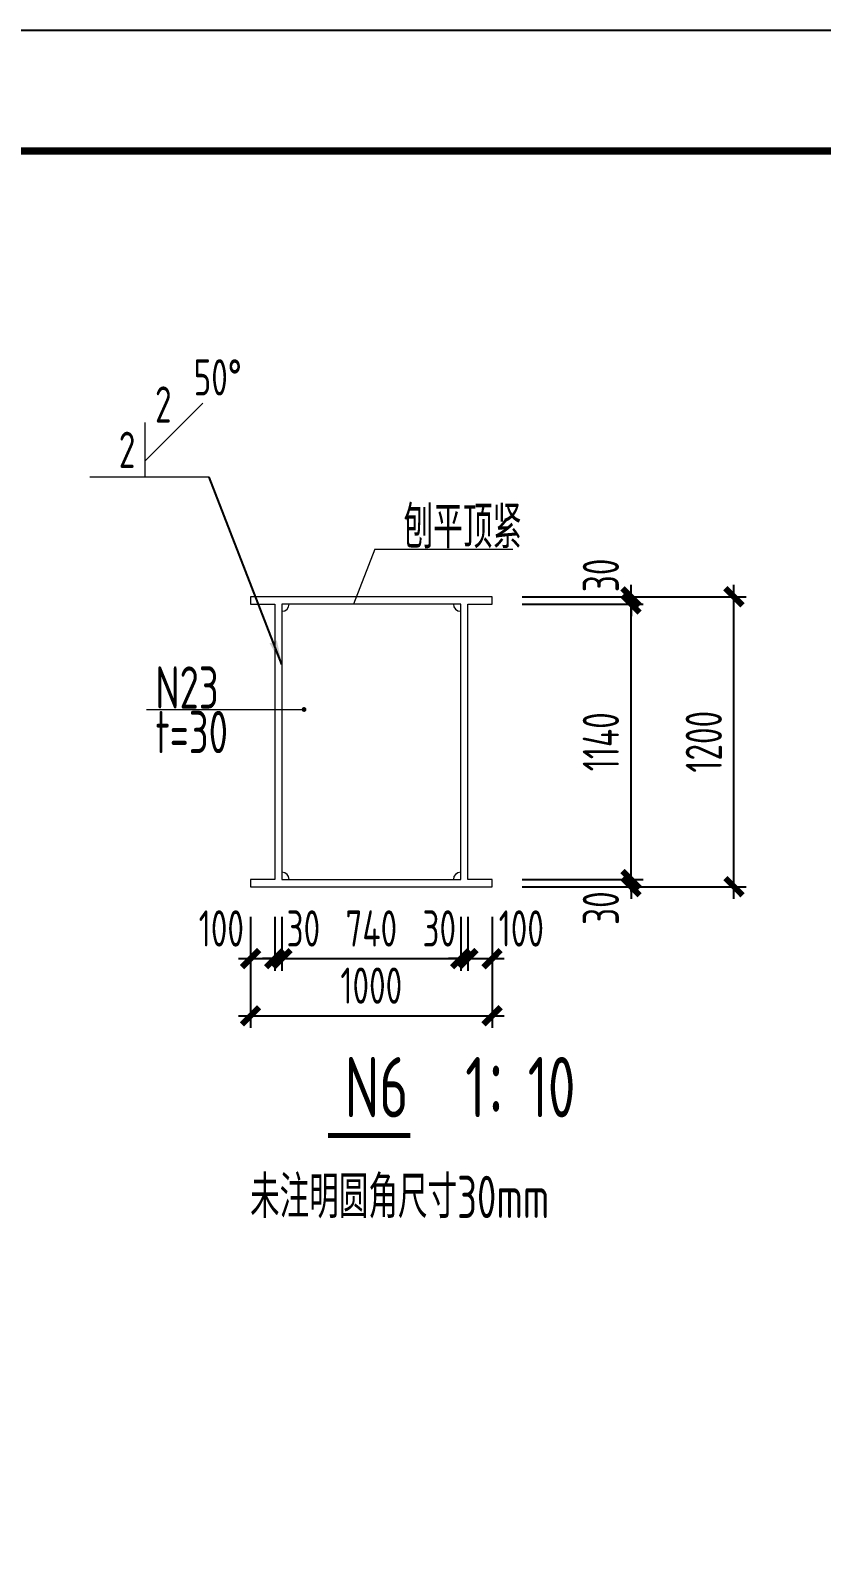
# Model space of a CAD drawing. Extents: x -2876908 to 633791, y -1383861 to 872234.
# Drawn here: x -169230 to -136454, y -1269942 to -1207416 of the extents above; entities that cross this region are included whole.
import ezdxf
from ezdxf.enums import TextEntityAlignment as Align

# ---------------------------------------------------------------- set-up
doc = ezdxf.new("R2010")
doc.units = 0
doc.header["$LTSCALE"] = 5
doc.header["$MEASUREMENT"] = 0
doc.layers.get('0').update_dxf_attribs({"linetype": 'CONTINUOUS', "lineweight": 25})
doc.layers.get('DEFPOINTS').update_dxf_attribs({"color": 35, "linetype": 'CONTINUOUS', "lineweight": 13})
for name, color, linetype, lineweight in [('1粗实线', 1, 'CONTINUOUS', 30), ('5标注', 3, 'CONTINUOUS', 15), ('6文本', 7, 'CONTINUOUS', 15), ('8轮廓线', 4, 'CONTINUOUS', 15), ('DIM', 3, 'CONTINUOUS', 0), ('HFZT', 5, 'CONTINUOUS', 15), ('REIND', 1, 'CONTINUOUS', 0), ('STXT_HF', 7, 'CONTINUOUS', 0)]:
    doc.layers.add(name, color=color, linetype=linetype, lineweight=lineweight)
doc.layers.add('M_Dim', color=3, linetype='CONTINUOUS')
doc.styles.get("Standard").update_dxf_attribs({"font": '', "width": 0.7})
doc.styles.add('TSSD_Dimension', font='tssdeng.shx', dxfattribs={"width": 0.7, "bigfont": 'hztxt.shx'})
doc.styles.add('TSSD_Label', font='tssdeng.shx', dxfattribs={"width": 0.7, "bigfont": 'hztxt.shx'})
doc.styles.add('TSSD_NORM', font='tssdeng.shx', dxfattribs={"width": 0.7, "bigfont": 'hztxt.shx'})
doc.styles.get('Standard').set_extended_font_data('SimSun')
doc.dimstyles.new('TSSD_100_100', dxfattribs={"dimtxt": 300, "dimasz": 100, "dimexe": 100, "dimexo": 250, "dimgap": 100, "dimtad": 1, "dimdec": 0, "dimzin": 0, "dimdsep": 46, "dimtxsty": 'TSSD_Dimension', "dimblk": 'ARCHTICK', "dimblk1": 'ARCHTICK', "dimblk2": 'ARCHTICK', "dimcen": 0, "dimdle": 100, "dimclrt": 7, "dimadec": 0, "dimazin": 0, "dimtfac": 1, "dimtdec": 0, "dimtix": 1, "dimtmove": 2, "dimatfit": 3, "dimfxl": 1, "dimtolj": 1, "dimtzin": 0, "dimarcsym": 0})
doc.dimstyles.new('TSSD_LEADER_STYLE_200.0', dxfattribs={"dimtxt": 0.18, "dimasz": 200, "dimexe": 0.18, "dimexo": 0.0625, "dimgap": 0.09, "dimtad": 0, "dimtih": 1, "dimtoh": 1, "dimdec": 4, "dimzin": 0, "dimdsep": 46, "dimtxsty": 'Standard', "dimcen": 0.09, "dimadec": 0, "dimazin": 0, "dimtfac": 1, "dimtdec": 4, "dimtofl": 0, "dimtmove": 0, "dimatfit": 3, "dimfxl": 1, "dimtolj": 1, "dimtzin": 0, "dimarcsym": 0})

# ---------------------------------------------------------------- blocks, each defined once
blk = doc.blocks.new('施工设计图框')
at = {"color": 7, "linetype": 'Continuous'}
blk.add_lwpolyline([(-395.5, -13.5), (-395.5, 283.5), (24.5, 283.5), (24.5, -13.5), (-395.5, -13.5)], dxfattribs=at)
at = {"layer": '1粗实线', "color": 7, "linetype": 'Continuous', "const_width": 0.6}
blk.add_lwpolyline([(-370.5, -3.5), (-370.5, 273.5), (14.5, 273.5), (14.5, -3.5), (-370.5, -3.5)], dxfattribs=at)
at = {"layer": 'HFZT', "color": 2, "style": 'TSSD_NORM', "width": 0.7}
for tag, height, p in [('比例尺', 2.5, (7.25, 17.5)), ('图号', 2.5, (-20.49, 3.5)), ('日期', 2.5, (7.25, 3.5)), ('图名', 4, (-76.24, 0.75))]:
    blk.add_attdef(tag, text='', height=height, dxfattribs=at).set_placement(p, align=Align.MIDDLE)
blk = doc.blocks.new('_ArchTick')
at = {"color": 0, "linetype": 'ByBlock', "const_width": 0.5}
blk.add_lwpolyline([(-0.71, -0.71), (0.71, 0.71)], dxfattribs=at)
blk = doc.blocks.new('*D1676')
at = {"layer": 'DEFPOINTS', "color": 0, "transparency": 16777216}
for p in [(-160107, -1242869), (-159107, -1242869), (-159107, -1245847)]:
    blk.add_point(p, dxfattribs=at)
at = {"layer": 'DIM', "color": 0, "lineweight": -2, "transparency": 16777216}
for p, q in [((-160107, -1244119), (-160107, -1246347)), ((-159107, -1244119), (-159107, -1246347)), ((-160607, -1245847), (-158607, -1245847))]:
    blk.add_line(p, q, dxfattribs=at)
at = {"layer": 'DIM', "color": 0, "lineweight": -2, "transparency": 16777216, "xscale": 500, "yscale": 500, "zscale": 500, "rotation": 180}
blk.add_blockref('_ArchTick', (-160107, -1245847), dxfattribs=at)
at = {"layer": 'DIM', "color": 0, "lineweight": -2, "transparency": 16777216, "xscale": 500, "yscale": 500, "zscale": 500}
blk.add_blockref('_ArchTick', (-159107, -1245847), dxfattribs=at)
at = {"layer": 'DIM', "color": 7, "transparency": 16777216, "insert": (-161316, -1244597), "char_height": 1500, "attachment_point": 5, "style": 'TSSD_Dimension'}
blk.add_mtext('\\A1;100', dxfattribs=at)
blk = doc.blocks.new('*D1677')
at = {"layer": 'DEFPOINTS', "color": 0, "transparency": 16777216}
for p in [(-159107, -1242869), (-158807, -1242869), (-158807, -1245847)]:
    blk.add_point(p, dxfattribs=at)
at = {"layer": 'DIM', "color": 0, "lineweight": -2, "transparency": 16777216}
for p, q in [((-159107, -1244119), (-159107, -1246347)), ((-158807, -1244119), (-158807, -1246347)), ((-159107, -1245847), (-159607, -1245847)), ((-159107, -1245847), (-158807, -1245847)), ((-158807, -1245847), (-158307, -1245847))]:
    blk.add_line(p, q, dxfattribs=at)
at = {"layer": 'DIM', "color": 0, "lineweight": -2, "transparency": 16777216, "xscale": 500, "yscale": 500, "zscale": 500}
blk.add_blockref('_ArchTick', (-159107, -1245847), dxfattribs=at)
at = {"layer": 'DIM', "color": 0, "lineweight": -2, "transparency": 16777216, "xscale": 500, "yscale": 500, "zscale": 500, "rotation": 180}
blk.add_blockref('_ArchTick', (-158807, -1245847), dxfattribs=at)
at = {"layer": 'DIM', "color": 7, "transparency": 16777216, "insert": (-157920, -1244597), "char_height": 1500, "attachment_point": 5, "style": 'TSSD_Dimension'}
blk.add_mtext('\\A1;30', dxfattribs=at)
blk = doc.blocks.new('*D1678')
at = {"layer": 'DEFPOINTS', "color": 0, "transparency": 16777216}
for p in [(-158807, -1242869), (-151407, -1242869), (-151407, -1245847)]:
    blk.add_point(p, dxfattribs=at)
at = {"layer": 'DIM', "color": 0, "lineweight": -2, "transparency": 16777216}
for p, q in [((-158807, -1244119), (-158807, -1246347)), ((-151407, -1244119), (-151407, -1246347)), ((-159307, -1245847), (-150907, -1245847))]:
    blk.add_line(p, q, dxfattribs=at)
at = {"layer": 'DIM', "color": 0, "lineweight": -2, "transparency": 16777216, "xscale": 500, "yscale": 500, "zscale": 500, "rotation": 180}
blk.add_blockref('_ArchTick', (-158807, -1245847), dxfattribs=at)
at = {"layer": 'DIM', "color": 0, "lineweight": -2, "transparency": 16777216, "xscale": 500, "yscale": 500, "zscale": 500}
blk.add_blockref('_ArchTick', (-151407, -1245847), dxfattribs=at)
at = {"layer": 'DIM', "color": 7, "transparency": 16777216, "insert": (-155107, -1244597), "char_height": 1500, "attachment_point": 5, "style": 'TSSD_Dimension'}
blk.add_mtext('\\A1;740', dxfattribs=at)
blk = doc.blocks.new('*D1679')
at = {"layer": 'DEFPOINTS', "color": 0, "transparency": 16777216}
for p in [(-151407, -1242869), (-151107, -1242869), (-151107, -1245847)]:
    blk.add_point(p, dxfattribs=at)
at = {"layer": 'DIM', "color": 0, "lineweight": -2, "transparency": 16777216}
for p, q in [((-151407, -1244119), (-151407, -1246347)), ((-151107, -1244119), (-151107, -1246347)), ((-151407, -1245847), (-151907, -1245847)), ((-151407, -1245847), (-151107, -1245847)), ((-151107, -1245847), (-150607, -1245847))]:
    blk.add_line(p, q, dxfattribs=at)
at = {"layer": 'DIM', "color": 0, "lineweight": -2, "transparency": 16777216, "xscale": 500, "yscale": 500, "zscale": 500}
blk.add_blockref('_ArchTick', (-151407, -1245847), dxfattribs=at)
at = {"layer": 'DIM', "color": 0, "lineweight": -2, "transparency": 16777216, "xscale": 500, "yscale": 500, "zscale": 500, "rotation": 180}
blk.add_blockref('_ArchTick', (-151107, -1245847), dxfattribs=at)
at = {"layer": 'DIM', "color": 7, "transparency": 16777216, "insert": (-152293, -1244597), "char_height": 1500, "attachment_point": 5, "style": 'TSSD_Dimension'}
blk.add_mtext('\\A1;30', dxfattribs=at)
blk = doc.blocks.new('*D1680')
at = {"layer": 'DEFPOINTS', "color": 0, "transparency": 16777216}
for p in [(-151107, -1242869), (-150107, -1242869), (-150107, -1245847)]:
    blk.add_point(p, dxfattribs=at)
at = {"layer": 'DIM', "color": 0, "lineweight": -2, "transparency": 16777216}
for p, q in [((-151107, -1244119), (-151107, -1246347)), ((-150107, -1244119), (-150107, -1246347)), ((-151607, -1245847), (-149607, -1245847))]:
    blk.add_line(p, q, dxfattribs=at)
at = {"layer": 'DIM', "color": 0, "lineweight": -2, "transparency": 16777216, "xscale": 500, "yscale": 500, "zscale": 500, "rotation": 180}
blk.add_blockref('_ArchTick', (-151107, -1245847), dxfattribs=at)
at = {"layer": 'DIM', "color": 0, "lineweight": -2, "transparency": 16777216, "xscale": 500, "yscale": 500, "zscale": 500}
blk.add_blockref('_ArchTick', (-150107, -1245847), dxfattribs=at)
at = {"layer": 'DIM', "color": 7, "transparency": 16777216, "insert": (-148897, -1244597), "char_height": 1500, "attachment_point": 5, "style": 'TSSD_Dimension'}
blk.add_mtext('\\A1;100', dxfattribs=at)
blk = doc.blocks.new('*D1681')
at = {"layer": 'DEFPOINTS', "color": 0, "transparency": 16777216}
for p in [(-160107, -1242869), (-150107, -1242869), (-150107, -1248213)]:
    blk.add_point(p, dxfattribs=at)
at = {"layer": 'DIM', "color": 0, "lineweight": -2, "transparency": 16777216}
for p, q in [((-160107, -1244119), (-160107, -1248713)), ((-150107, -1244119), (-150107, -1248713)), ((-160607, -1248213), (-149607, -1248213))]:
    blk.add_line(p, q, dxfattribs=at)
at = {"layer": 'DIM', "color": 0, "lineweight": -2, "transparency": 16777216, "xscale": 500, "yscale": 500, "zscale": 500, "rotation": 180}
blk.add_blockref('_ArchTick', (-160107, -1248213), dxfattribs=at)
at = {"layer": 'DIM', "color": 0, "lineweight": -2, "transparency": 16777216, "xscale": 500, "yscale": 500, "zscale": 500}
blk.add_blockref('_ArchTick', (-150107, -1248213), dxfattribs=at)
at = {"layer": 'DIM', "color": 7, "transparency": 16777216, "insert": (-155107, -1246963), "char_height": 1500, "attachment_point": 5, "style": 'TSSD_Dimension'}
blk.add_mtext('\\A1;1000', dxfattribs=at)
blk = doc.blocks.new('*D1682')
at = {"layer": 'DEFPOINTS', "color": 0, "transparency": 16777216}
for p in [(-150107, -1242569), (-150107, -1242869), (-144352, -1242569)]:
    blk.add_point(p, dxfattribs=at)
at = {"layer": 'DIM', "color": 0, "lineweight": -2, "transparency": 16777216}
for p, q in [((-144352, -1242569), (-144352, -1242069)), ((-148857, -1242569), (-143852, -1242569)), ((-148857, -1242869), (-143852, -1242869)), ((-144352, -1242869), (-144352, -1242569)), ((-144352, -1242869), (-144352, -1243369))]:
    blk.add_line(p, q, dxfattribs=at)
at = {"layer": 'DIM', "color": 0, "lineweight": -2, "transparency": 16777216, "xscale": 500, "yscale": 500, "zscale": 500}
for p, rotation in [((-144352, -1242569), 270), ((-144352, -1242869), 90)]:
    blk.add_blockref('_ArchTick', p, dxfattribs=dict(at, rotation=rotation))
at = {"layer": 'DIM', "color": 7, "transparency": 16777216, "insert": (-145602, -1243755), "char_height": 1500, "attachment_point": 5, "rotation": 90, "style": 'TSSD_Dimension'}
blk.add_mtext('\\A1;30', dxfattribs=at)
blk = doc.blocks.new('*D1683')
at = {"layer": 'DEFPOINTS', "color": 0, "transparency": 16777216}
for p in [(-150107, -1231169), (-144352, -1231169), (-150107, -1242569)]:
    blk.add_point(p, dxfattribs=at)
at = {"layer": 'DIM', "color": 0, "lineweight": -2, "transparency": 16777216}
for p, q in [((-144352, -1243069), (-144352, -1230669)), ((-148857, -1231169), (-143852, -1231169)), ((-148857, -1242569), (-143852, -1242569))]:
    blk.add_line(p, q, dxfattribs=at)
at = {"layer": 'DIM', "color": 0, "lineweight": -2, "transparency": 16777216, "xscale": 500, "yscale": 500, "zscale": 500}
for p, rotation in [((-144352, -1231169), 90), ((-144352, -1242569), 270)]:
    blk.add_blockref('_ArchTick', p, dxfattribs=dict(at, rotation=rotation))
at = {"layer": 'DIM', "color": 7, "transparency": 16777216, "insert": (-145602, -1236869), "char_height": 1500, "attachment_point": 5, "rotation": 90, "style": 'TSSD_Dimension'}
blk.add_mtext('\\A1;1140', dxfattribs=at)
blk = doc.blocks.new('*D1684')
at = {"layer": 'DEFPOINTS', "color": 0, "transparency": 16777216}
for p in [(-150107, -1230869), (-144352, -1230869), (-150107, -1231169)]:
    blk.add_point(p, dxfattribs=at)
at = {"layer": 'DIM', "color": 0, "lineweight": -2, "transparency": 16777216}
for p, q in [((-144352, -1230869), (-144352, -1230369)), ((-148857, -1230869), (-143852, -1230869)), ((-144352, -1231169), (-144352, -1230869)), ((-148857, -1231169), (-143852, -1231169)), ((-144352, -1231169), (-144352, -1231669))]:
    blk.add_line(p, q, dxfattribs=at)
at = {"layer": 'DIM', "color": 0, "lineweight": -2, "transparency": 16777216, "xscale": 500, "yscale": 500, "zscale": 500}
for p, rotation in [((-144352, -1230869), 270), ((-144352, -1231169), 90)]:
    blk.add_blockref('_ArchTick', p, dxfattribs=dict(at, rotation=rotation))
at = {"layer": 'DIM', "color": 7, "transparency": 16777216, "insert": (-145602, -1229982), "char_height": 1500, "attachment_point": 5, "rotation": 90, "style": 'TSSD_Dimension'}
blk.add_mtext('\\A1;30', dxfattribs=at)
blk = doc.blocks.new('*D1685')
at = {"layer": 'DEFPOINTS', "color": 0, "transparency": 16777216}
for p in [(-150107, -1230869), (-140090, -1230869), (-150107, -1242869)]:
    blk.add_point(p, dxfattribs=at)
at = {"layer": 'DIM', "color": 0, "lineweight": -2, "transparency": 16777216}
for p, q in [((-140090, -1243369), (-140090, -1230369)), ((-148857, -1230869), (-139590, -1230869)), ((-148857, -1242869), (-139590, -1242869))]:
    blk.add_line(p, q, dxfattribs=at)
at = {"layer": 'DIM', "color": 0, "lineweight": -2, "transparency": 16777216, "xscale": 500, "yscale": 500, "zscale": 500}
for p, rotation in [((-140090, -1230869), 90), ((-140090, -1242869), 270)]:
    blk.add_blockref('_ArchTick', p, dxfattribs=dict(at, rotation=rotation))
at = {"layer": 'DIM', "color": 7, "transparency": 16777216, "insert": (-141340, -1236869), "char_height": 1500, "attachment_point": 5, "rotation": 90, "style": 'TSSD_Dimension'}
blk.add_mtext('\\A1;1200', dxfattribs=at)
blk = doc.blocks.new('_WELD008')
at = {"color": 0, "linetype": 'ByBlock'}
for p, q in [((0, 0.3), (1.061, 1.361)), ((0, 0), (0, 1))]:
    blk.add_line(p, q, dxfattribs=at)
for tag, p in [('C', (1.286, 1.416)), ('B', (0.288, 0.856)), ('A', (-0.303, -0.009))]:
    blk.add_attdef(tag, text='', height=0.8, dxfattribs=at).set_placement(p, align=Align.CENTER)

msp = doc.modelspace()

# ---------------------------------------------------------------- linework, layer by layer
at = {"layer": '5标注'}
for p, q in [((-154966.474, -1228896.24), (-155840.888, -1231168.604)), ((-154966.474, -1228896.24), (-149248.162, -1228896.24)), ((-164420.583, -1235532.873), (-157891.477, -1235532.873))]:
    msp.add_line(p, q, dxfattribs=at)
at = {"layer": '8轮廓线'}
for points in [[(-160106.83, -1242868.604), (-150106.83, -1242868.604), (-150106.83, -1242568.604), (-151106.83, -1242568.604), (-151106.83, -1231168.604), (-150106.83, -1231168.604), (-150106.83, -1230868.604), (-160106.83, -1230868.604), (-160106.83, -1231168.604), (-159106.83, -1231168.604), (-159106.83, -1242568.604), (-160106.83, -1242568.604)], [(-158806.83, -1242568.604), (-151406.83, -1242568.604), (-151406.83, -1231168.604), (-158806.83, -1231168.604)]]:
    msp.add_lwpolyline(points, close=True, dxfattribs=at)
for centre, start, end in [((-158806.83, -1231168.604), 270, 0), ((-151406.83, -1231168.604), 180, 270), ((-158806.83, -1242568.604), 0, 90), ((-151406.83, -1242568.604), 90, 180)]:
    msp.add_arc(centre, 300, start, end, dxfattribs=at)
at = {"layer": 'M_Dim'}
msp.add_lwpolyline([(-156902.634, -1253168.911, 200, 200, 0), (-153491.676, -1253168.911, 200, 200, 0)], format="xyseb", dxfattribs=at)
at = {"layer": 'REIND', "const_width": 100}
msp.add_lwpolyline([(-157941.477, -1235532.873, 1), (-157841.477, -1235532.873, 1)], format="xyb", close=True, dxfattribs=at)
at = {"layer": 'STXT_HF'}
msp.add_line((-161826.688, -1225910.707), (-166763.003, -1225910.707), dxfattribs=at)

# ---------------------------------------------------------------- block references
at = {"xscale": 500, "yscale": 500, "zscale": 500}
msp.add_blockref('施工设计图框', (-103755.229, -1349166.468), dxfattribs=at)
at = {"layer": 'STXT_HF'}
ref = msp.add_blockref('_WELD008', (-164469.229, -1225910.707), dxfattribs=dict(at, xscale=2250, yscale=2250, zscale=2250))
ref.add_attrib('2', '2', dxfattribs={"height": 1500, "style": 'TSSD_Label', "width": 0.7}).set_placement((-163719.229, -1222910.707), align=Align.MIDDLE_CENTER)
ref.add_attrib('2', '2', dxfattribs={"height": 1500, "style": 'TSSD_Label', "width": 0.7}).set_placement((-165219.229, -1224785.707), align=Align.MIDDLE_CENTER)
ref.add_attrib('50%%d', '50%%d', dxfattribs={"height": 1500, "style": 'TSSD_Label', "width": 0.7}).set_placement((-161469.229, -1221785.707), align=Align.MIDDLE_CENTER)

# ---------------------------------------------------------------- texts
at = {"layer": '5标注', "color": 7, "style": 'TSSD_NORM', "width": 0.7}
msp.add_text('未注明圆角尺寸30mm', height=1750, dxfattribs=at).set_placement((-153930.365, -1255622.505), align=Align.MIDDLE)
at = {"layer": '5标注', "color": 7, "char_height": 1750, "attachment_point": 7, "style": 'TSSD_NORM'}
for s, insert in [('刨平顶紧', (-153765.847, -1228863.74)), ('N23', (-164050.833, -1235500.373)), ('t=30', (-164050.833, -1237340.737))]:
    msp.add_mtext(s, dxfattribs=dict(at, insert=insert))
at = {"layer": '6文本', "style": 'TSSD_NORM', "width": 0.7}
for s, p in [('N6', (-154892.198, -1251165.706)), ('1：10', (-148935.804, -1251165.706))]:
    msp.add_text(s, height=2500, dxfattribs=at).set_placement(p, align=Align.MIDDLE)

# ---------------------------------------------------------------- dimensions: what is measured, and where the dimension line sits
at = {"layer": 'DIM'}
for base, p1, p2, picture, middle in [((-144351.996, -1230868.604), (-150106.83, -1231168.604), (-150106.83, -1230868.604), '*D1684', (-145601.996, -1229982.065)), ((-144351.996, -1242568.604), (-150106.83, -1242868.604), (-150106.83, -1242568.604), '*D1682', (-145601.996, -1243755.142))]:
    dim = msp.add_linear_dim(base=base, p1=p1, p2=p2, angle=90, dimstyle='TSSD_100_100', override={"dimtxt": 1500, "dimasz": 500, "dimexe": 500, "dimexo": 1250, "dimgap": 500, "dimlfac": 0.1, "dimdle": 500}, dxfattribs=at)
    dim.commit()
    dim.dimension.update_dxf_attribs({"geometry": picture, "text_midpoint": middle, "dimtype": 160})
for base, p1, p2, picture, middle in [((-140090.08, -1230868.604), (-150106.83, -1242868.604), (-150106.83, -1230868.604), '*D1685', (-141340.08, -1236868.604)), ((-144351.996, -1231168.604), (-150106.83, -1242568.604), (-150106.83, -1231168.604), '*D1683', (-145601.996, -1236868.604))]:
    dim = msp.add_linear_dim(base=base, p1=p1, p2=p2, angle=90, dimstyle='TSSD_100_100', override={"dimtxt": 1500, "dimasz": 500, "dimexe": 500, "dimexo": 1250, "dimgap": 500, "dimlfac": 0.1, "dimdle": 500}, dxfattribs=at)
    dim.commit()
    dim.dimension.update_dxf_attribs({"geometry": picture, "text_midpoint": middle})
for base, p1, p2, picture, middle in [((-159106.83, -1245847.245), (-160106.83, -1242868.604), (-159106.83, -1242868.604), '*D1676', (-161316.445, -1244597.245)), ((-158806.83, -1245847.245), (-159106.83, -1242868.604), (-158806.83, -1242868.604), '*D1677', (-157920.291, -1244597.245)), ((-151106.83, -1245847.245), (-151406.83, -1242868.604), (-151106.83, -1242868.604), '*D1679', (-152293.368, -1244597.245)), ((-150106.83, -1245847.245), (-151106.83, -1242868.604), (-150106.83, -1242868.604), '*D1680', (-148897.215, -1244597.245))]:
    dim = msp.add_linear_dim(base=base, p1=p1, p2=p2, dimstyle='TSSD_100_100', override={"dimtxt": 1500, "dimasz": 500, "dimexe": 500, "dimexo": 1250, "dimgap": 500, "dimlfac": 0.1, "dimdle": 500}, dxfattribs=at)
    dim.commit()
    dim.dimension.update_dxf_attribs({"geometry": picture, "text_midpoint": middle, "dimtype": 160})
for base, p1, p2, picture, middle in [((-150106.83, -1248213.024), (-160106.83, -1242868.604), (-150106.83, -1242868.604), '*D1681', (-155106.83, -1246963.024)), ((-151406.83, -1245847.245), (-158806.83, -1242868.604), (-151406.83, -1242868.604), '*D1678', (-155106.83, -1244597.245))]:
    dim = msp.add_linear_dim(base=base, p1=p1, p2=p2, dimstyle='TSSD_100_100', override={"dimtxt": 1500, "dimasz": 500, "dimexe": 500, "dimexo": 1250, "dimgap": 500, "dimlfac": 0.1, "dimdle": 500}, dxfattribs=at)
    dim.commit()
    dim.dimension.update_dxf_attribs({"geometry": picture, "text_midpoint": middle})

# ---------------------------------------------------------------- leaders
at = {"layer": 'STXT_HF'}
msp.add_leader([(-158806.83, -1233666.106), (-161826.688, -1225910.707)], dimstyle='TSSD_LEADER_STYLE_200.0', override={"dimasz": 1000}, dxfattribs=at)

doc.saveas('drawing.dxf')
